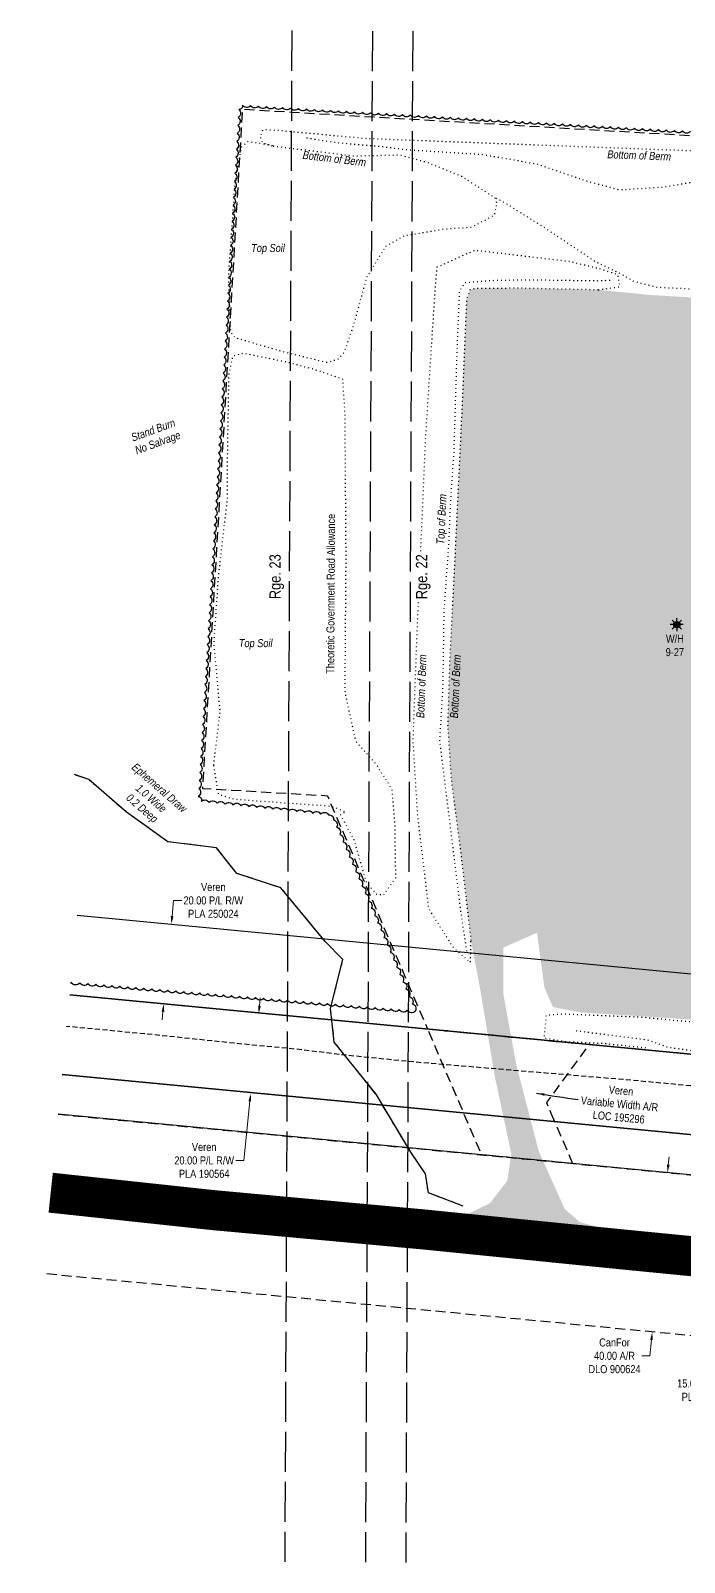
# Model space of a CAD drawing. Extents: x 478322 to 482270, y 6043221 to 6047062.
# Drawn here: x 479950 to 480766, y 6043255 to 6045168 of the extents above; entities that cross this region are included whole.
import ezdxf
from ezdxf.enums import TextEntityAlignment as Align

# ---------------------------------------------------------------- set-up
doc = ezdxf.new("R2010")
doc.units = 0
doc.header["$LTSCALE"] = 5
doc.header["$PDSIZE"] = 0.5
for name, pattern in [('0', [1, 1, 0]), ('foc-ACCESSROAD', [3.75, 2.5, -1.25]), ('foc-TOPO', [1, 0.2, -0.8]), ('foc-TOPO-ephemeral', [6.25, 3.125, -0.625, 0.625, -0.625, 0.625, -0.625]), ('foc-UNSURVEYED', [12.5, 10, -2.5]), ('UG_PIPE', [1.875, 1.25, -0.625])]:
    doc.linetypes.add(name, pattern=pattern)
doc.layers.get('Defpoints').update_dxf_attribs({"color": 9})
for name, color, linetype in [('AS-PIPE-UG', 44, 'UG_PIPE'), ('AS-ROADS', 254, 'Continuous'), ('C-AR', 13, 'foc-ACCESSROAD'), ('C-RW', 13, 'Continuous'), ('C-WS', 13, 'foc-ACCESSROAD'), ('C-WS-S', 8, 'Continuous'), ('D-TXT', 6, 'Continuous'), ('F-AR', 190, 'foc-ACCESSROAD'), ('L-ROAD-T', 7, 'Continuous'), ('L-USEC', 7, 'foc-UNSURVEYED'), ('T-BUSH', 110, '0'), ('T-DRAW', 143, 'foc-TOPO-ephemeral'), ('T-GENERAL', 48, 'foc-TOPO'), ('T-WATER-T', 170, 'Continuous')]:
    doc.layers.add(name, color=color, linetype=linetype)
for name, color, linetype, lineweight in [('C-RW-T', 13, 'Continuous', 9), ('C-WS-T', 13, 'Continuous', 9), ('F-AR-T', 190, 'Continuous', 9), ('T-TEXT', 48, 'Continuous', 18)]:
    doc.layers.add(name, color=color, linetype=linetype, lineweight=lineweight)
doc.styles.add('80CG', font='ARIALN.TTF', dxfattribs={"height": 10})
doc.styles.add('80L', font='ARIALN.TTF', dxfattribs={"height": 10})
doc.styles.add('80LS', font='ARIALNI.TTF', dxfattribs={"height": 10})
doc.styles.add('foc-LtypeFont', font='ARIALN.TTF', dxfattribs={"height": 7.35})
doc.linetypes.add('foc-TOPO-flowdirection-NOLINE', pattern='A,0,[">",foc-LtypeFont,S=0.3,R=0,X=0,Y=-0.945],-20,[">",foc-LtypeFont,S=0.3,R=0,X=0,Y=-0.945],0', length=20)
doc.dimstyles.new('Compass 5 000', dxfattribs={"dimscale": 5, "dimtxt": 9, "dimasz": 2, "dimexe": 0.2, "dimexo": 0.0625, "dimgap": 0.5, "dimtad": 0, "dimtih": 1, "dimtoh": 1, "dimzin": 0, "dimdsep": 46, "dimtxsty": '80CG', "dimcen": 0.1, "dimse1": 1, "dimse2": 1, "dimclrd": 256, "dimclrt": 256, "dimaunit": 1, "dimadec": 4, "dimazin": 0, "dimtfac": 0.06, "dimtofl": 0, "dimtmove": 0, "dimatfit": 1, "dimfxl": 0.2, "dimtolj": 1, "dimtzin": 0, "dimlwd": -1, "dimarcsym": 0})

# ---------------------------------------------------------------- blocks, each defined once
blk = doc.blocks.new('GAS')
h = blk.add_hatch(color=255)
h.dxf.hatch_style = 1
edge = h.paths.add_edge_path()
edge.add_arc((0, 0), 0.9, 0, 360)
for p, q in [((-0.81, 0), (-1.62, 0)), ((-0.57, 0.57), (-1.14, 1.14)), ((0, 0.81), (0, 1.62)), ((0.57, 0.57), (1.14, 1.14)), ((1.62, 0), (0.81, 0)), ((-0.57, -0.57), (-1.14, -1.14)), ((0, -0.81), (0, -1.62)), ((1.14, -1.14), (0.57, -0.57))]:
    blk.add_line(p, q)
blk.add_circle((0, 0), 0.8)
blk = doc.blocks.new('*D399')
at = {"layer": 'C-RW-T', "transparency": 16777216}
for p, q in [((480235.7, 6043949.7), (480236.7, 6043959.7)), ((480223.7, 6043830.4), (480216.2, 6043756.5)), ((480216.2, 6043756.5), (480206.2, 6043756.5))]:
    blk.add_line(p, q, dxfattribs=at)
for points in [[(480234, 6043949.9), (480237.4, 6043949.5), (480234.7, 6043939.8)], [(480222, 6043830.5), (480225.3, 6043830.2), (480224.7, 6043840.3)]]:
    blk.add_solid(points, dxfattribs=at)
at = {"layer": 'Defpoints', "color": 0, "transparency": 16777216}
for p in [(480016.4, 6043961.8), (480234.7, 6043939.8), (480006.3, 6043862.3)]:
    blk.add_point(p, dxfattribs=at)
at = {"layer": 'C-RW-T', "transparency": 16777216, "insert": (480166.7, 6043756.5), "char_height": 10, "attachment_point": 5, "style": '80CG'}
blk.add_mtext('\\A1;Veren\\P20.00 P/L R/W\\PPLA 190564', dxfattribs=at)
blk = doc.blocks.new('*D400')
at = {"layer": 'Defpoints', "color": 0, "linetype": 'Continuous', "transparency": 16777216}
for p in [(480704.3, 6043745.2), (480685.3, 6043546.2), (480725.7, 6043542.3)]:
    blk.add_point(p, dxfattribs=at)
at = {"layer": 'F-AR-T', "transparency": 16777216}
for p, q in [((480745.7, 6043751.3), (480746.7, 6043761.2)), ((480724.8, 6043532.4), (480722.8, 6043512.5)), ((480722.8, 6043512.5), (480712.8, 6043512.5))]:
    blk.add_line(p, q, dxfattribs=at)
at = {"layer": 'F-AR-T', "linetype": 'Continuous', "transparency": 16777216}
for points in [[(480744.1, 6043751.4), (480747.4, 6043751.1), (480744.8, 6043741.3)], [(480723.1, 6043532.5), (480726.4, 6043532.2), (480725.7, 6043542.3)]]:
    blk.add_solid(points, dxfattribs=at)
at = {"layer": 'F-AR-T', "linetype": 'Continuous', "transparency": 16777216, "insert": (480678.6, 6043512.5), "char_height": 10, "attachment_point": 5, "style": '80CG'}
blk.add_mtext('\\A1;CanFor\\P40.00 A/R\\PDLO 900624', dxfattribs=at)
blk = doc.blocks.new('*D429')
at = {"layer": 'C-RW-T', "transparency": 16777216}
for p, q in [((480126.7, 6044061.6), (480128.6, 6044081.2)), ((480128.6, 6044081.2), (480138.6, 6044081.2)), ((480115.3, 6043942.2), (480114.3, 6043932.3))]:
    blk.add_line(p, q, dxfattribs=at)
for points in [[(480125, 6044061.8), (480128.4, 6044061.5), (480125.7, 6044051.7)], [(480113.6, 6043942.4), (480116.9, 6043942.1), (480116.2, 6043952.2)]]:
    blk.add_solid(points, dxfattribs=at)
at = {"layer": 'Defpoints', "color": 0, "transparency": 16777216}
for p in [(480125.7, 6044051.7), (480126.2, 6044051.6), (480116.7, 6043952.1)]:
    blk.add_point(p, dxfattribs=at)
at = {"layer": 'C-RW-T', "transparency": 16777216, "insert": (480178.1, 6044081.2), "char_height": 10, "attachment_point": 5, "style": '80CG'}
blk.add_mtext('\\A1;Veren\\P20.00 P/L R/W\\PPLA 250024', dxfattribs=at)
blk = doc.blocks.new('*D433')
at = {"layer": 'C-RW-T', "transparency": 16777216}
for p, q in [((480843.1, 6043477.4), (480833.1, 6043477.9)), ((480937.8, 6043472.6), (480947.7, 6043472.1))]:
    blk.add_line(p, q, dxfattribs=at)
for points in [[(480843.2, 6043479.1), (480843, 6043475.8), (480853.1, 6043476.9)], [(480937.8, 6043474.3), (480937.7, 6043471), (480927.8, 6043473.2)]]:
    blk.add_solid(points, dxfattribs=at)
at = {"layer": 'Defpoints', "color": 0, "transparency": 16777216}
for p in [(480853.1, 6043476.9), (480853.3, 6043480.4), (480927.9, 6043476.6)]:
    blk.add_point(p, dxfattribs=at)
at = {"layer": 'C-RW-T', "transparency": 16777216, "insert": (480794, 6043477.9), "char_height": 10, "attachment_point": 5, "style": '80CG'}
blk.add_mtext('\\A1;Veren\\P15.00 P/L R/W\\PPLA 240983', dxfattribs=at)

msp = doc.modelspace()

# ---------------------------------------------------------------- hatches: boundary and pattern name
at = {"layer": 'AS-ROADS'}
h = msp.add_hatch(color=256, dxfattribs=at)
h.dxf.hatch_style = 1
h.paths.add_polyline_path([(481292.201, 6044267.646), (481288.196, 6044249.086), (481276.421, 6044240.826), (481244.276, 6044231.346), (481130.411, 6044215.371), (480989.696, 6044196.596), (480982.131, 6044194.116), (480978.246, 6044187.726), (480960.476, 6043998.491), (480949.716, 6043959.921), (480925.706, 6043937.451), (480864.056, 6043931.211), (480801.491, 6043930.681), (480716.166, 6043936.306), (480637.036, 6043941.311), (480601.796, 6043948.091), (480591.236, 6043972.291), (480581.837, 6044040.853), (480539.736, 6044022.246), (480539.711, 6043965.451), (480556.191, 6043875.231), (480584.291, 6043767.656), (480616.306, 6043696.201), (480635.256, 6043679.471), (480662.316, 6043672.246), (480690.961, 6043666.866), (480470.941, 6043686.051), (480491.681, 6043687.816), (480523.251, 6043703.161), (480544.791, 6043731.016), (480549.886, 6043764.571), (480529.146, 6043862.151), (480511.356, 6043968.486), (480499.446, 6044031.366), (480486.586, 6044142.076), (480474.776, 6044232.896), (480470.416, 6044300.731), (480472.906, 6044380.156), (480479.691, 6044514.611), (480488.256, 6044695.956), (480494.116, 6044833.076), (480498.816, 6044844.371), (480507.031, 6044845.451), (480562.661, 6044845.801), (480658.386, 6044843.796), (480723.641, 6044837.371), (480836.741, 6044830.701), (480958.506, 6044824.596), (481083.956, 6044818.316), (481222.916, 6044813.086), (481296.491, 6044810.641), (481311.556, 6044806.151), (481316.301, 6044793.221), (481315.926, 6044738.861), (481309.366, 6044624.091), (481301.621, 6044469.026), (481293.746, 6044280.061)])

# ---------------------------------------------------------------- linework, layer by layer
at = {"layer": 'AS-PIPE-UG', "flags": 128}
msp.add_lwpolyline([(481062.436, 6043998.622), (481062.431, 6043996.622), (481057.406, 6043929.292), (481057.971, 6043876.967), (481055.446, 6043843.802), (481042.071, 6043833.857), (481015.311, 6043833.372), (480953.561, 6043837.507), (480925.106, 6043839.307), (480880.441, 6043841.107), (480816.686, 6043845.657), (480732.996, 6043853.497), (480690.781, 6043857.382), (480434.506, 6043878.862), (480345.646, 6043887.677), (480281.971, 6043895.412), (480215.396, 6043901.692), (480104.261, 6043913.402), (479995.098, 6043923.92)], dxfattribs=at)
at = {"layer": 'AS-ROADS', "const_width": 49.974, "flags": 128}
msp.add_lwpolyline([(481913.542, 6043563.17), (481876.941, 6043564.907), (481840.261, 6043566.712), (481803.966, 6043568.557), (481768.336, 6043570.447), (481733.501, 6043572.697), (481698.981, 6043575.087), (481664.781, 6043577.387), (481631.001, 6043579.482), (481597.576, 6043581.412), (481564.451, 6043583.162), (481531.651, 6043584.862), (481499.191, 6043586.517), (481467.151, 6043588.222), (481436.474, 6043583.905), (481411.631, 6043585.532), (481188.896, 6043601.887), (480941.886, 6043620.552), (480688.276, 6043645.437), (480439.041, 6043670.482), (480178.476, 6043694.447), (479975.196, 6043716.285)], dxfattribs=at)
at = {"layer": 'C-AR', "flags": 128}
msp.add_lwpolyline([(480599.311, 6043815.739), (480626.323, 6043752.677), (480512.847, 6043763.554), (480485.605, 6043827.135), (480445.521, 6043920.616), (480646.944, 6043901.309), (480593.708, 6043828.77), (480599.311, 6043815.739)], close=True, dxfattribs=at)
at = {"layer": 'C-RW'}
for points in [[(479989.348, 6043863.935), (480938.1, 6043772.996), (481029.165, 6043764.267), (481529.479, 6044171.271), (481576.784, 6044113.121), (481082.119, 6043710.713), (480933.332, 6043723.25), (479984.58, 6043814.19)], [(479998.885, 6043963.427), (480947.636, 6043872.487), (481047.271, 6043862.937), (481043.022, 6043762.939), (480938.1, 6043772.996), (479989.348, 6043863.935)]]:
    msp.add_lwpolyline(points, dxfattribs=at)
at = {"layer": 'C-RW', "flags": 128}
msp.add_lwpolyline([(480008.421, 6044062.918), (480952.607, 6043972.417), (480947.72, 6043872.48), (479998.885, 6043963.427)], dxfattribs=at)
at = {"layer": 'C-WS', "flags": 128}
msp.add_lwpolyline([(481723.857, 6044329.585), (481685.575, 6043680.756), (481040.897, 6043712.94), (481047.271, 6043862.937), (480445.52, 6043920.616), (480421.316, 6043977.079), (480320.778, 6044211.609), (480271.604, 6044214.495), (480164.927, 6044220.762), (480214.771, 6045069.408), (480275.5, 6045065.84), (480426.259, 6045056.987), (481437.821, 6044997.572), (481399.713, 6044348.768), (481723.857, 6044329.585)], close=True, dxfattribs=at)
at = {"layer": 'F-AR', "flags": 128}
for points in [[(479984.58, 6043814.19), (480933.332, 6043723.25), (481044.801, 6043712.566), (481685.575, 6043680.756), (481919.687, 6043666.746)], [(481907.849, 6043467.2), (481679.056, 6043480.875), (481029.788, 6043512.261), (480914.259, 6043524.267), (479965.507, 6043615.207)]]:
    msp.add_lwpolyline(points, dxfattribs=at)
at = {"layer": 'L-USEC'}
for p, q in [((480275.967, 6045167.536), (480267.215, 6043255.26)), ((480376.55, 6045167.076), (480367.798, 6043254.8)), ((480426.865, 6045166.845), (480418.113, 6043254.57))]:
    msp.add_line(p, q, dxfattribs=at)
at = {"layer": 'T-BUSH', "linetype": 'Continuous', "flags": 128}
msp.add_lwpolyline([(480773.311, 6045041.608, -0.52056705), (480763.333, 6045042.194, -0.52056705), (480753.356, 6045042.78, -0.52056705), (480743.378, 6045043.366, -0.52056705), (480733.4, 6045043.952, -0.52056705), (480723.423, 6045044.538, -0.52056705), (480713.445, 6045045.124, -0.52056705), (480703.468, 6045045.71, -0.52056705), (480693.49, 6045046.296, -0.52056705), (480683.513, 6045046.883, -0.52056705), (480673.535, 6045047.469, -0.52056705), (480663.558, 6045048.055, -0.52056705), (480653.58, 6045048.641, -0.52056705), (480643.602, 6045049.227, -0.52056705), (480633.625, 6045049.813, -0.52056705), (480623.647, 6045050.399, -0.52056705), (480613.67, 6045050.985, -0.52056705), (480603.692, 6045051.571, -0.52056705), (480593.715, 6045052.157, -0.52056705), (480583.737, 6045052.743, -0.52056705), (480573.76, 6045053.329, -0.52056705), (480563.782, 6045053.915, -0.52056705), (480553.804, 6045054.501, -0.52056705), (480543.827, 6045055.087, -0.52056705), (480533.849, 6045055.673, -0.52056705), (480523.872, 6045056.259, -0.52056705), (480513.894, 6045056.845, -0.52056705), (480503.917, 6045057.431, -0.52056705), (480493.939, 6045058.017, -0.52056705), (480483.962, 6045058.603, -0.52056705), (480473.984, 6045059.189, -0.52056705), (480464.007, 6045059.775, -0.52056705), (480454.029, 6045060.361, -0.52056705), (480444.051, 6045060.947, -0.52056705), (480434.074, 6045061.533, -0.52056705), (480424.096, 6045062.119, -0.52056705), (480414.119, 6045062.705, -0.52056705), (480404.141, 6045063.291, -0.52056705), (480394.164, 6045063.877, -0.52056705), (480384.186, 6045064.464, -0.52056705), (480374.209, 6045065.05, -0.52056705), (480364.231, 6045065.636, -0.52056705), (480354.253, 6045066.222, -0.52056705), (480344.276, 6045066.808, -0.52056705), (480334.298, 6045067.394, -0.52056705), (480324.321, 6045067.98, -0.52056705), (480314.343, 6045068.566, -0.52056705), (480304.366, 6045069.152, -0.52056705), (480294.388, 6045069.738, -0.52056705), (480284.411, 6045070.324, -0.52056705), (480274.433, 6045070.91, -0.52056705), (480264.455, 6045071.496, -0.52056705), (480254.478, 6045072.082, -0.52056705), (480244.5, 6045072.668, -0.52056705), (480234.523, 6045073.254, -0.52056705), (480224.545, 6045073.84, -0.52056705), (480214.568, 6045074.426, -0.52056705), (480209.753, 6045069.205, -0.52056705), (480209.167, 6045059.228, -0.52056705), (480208.581, 6045049.25, -0.52056705), (480207.995, 6045039.272, -0.52056705), (480207.409, 6045029.295, -0.52056705), (480206.823, 6045019.317, -0.52056705), (480206.237, 6045009.34, -0.52056705), (480205.651, 6044999.362, -0.52056705), (480205.065, 6044989.385, -0.52056705), (480204.479, 6044979.407, -0.52056705), (480203.893, 6044969.43, -0.52056705), (480203.307, 6044959.452, -0.52056705), (480202.721, 6044949.474, -0.52056705), (480202.135, 6044939.497, -0.52056705), (480201.549, 6044929.519, -0.52056705), (480200.963, 6044919.542, -0.52056705), (480200.377, 6044909.564, -0.52056705), (480199.791, 6044899.587, -0.52056705), (480199.205, 6044889.609, -0.52056705), (480198.619, 6044879.632, -0.52056705), (480198.033, 6044869.654, -0.52056705), (480197.447, 6044859.677, -0.52056705), (480196.861, 6044849.699, -0.52056705), (480196.275, 6044839.721, -0.52056705), (480195.689, 6044829.744, -0.52056705), (480195.103, 6044819.766, -0.52056705), (480194.517, 6044809.789, -0.52056705), (480193.931, 6044799.811, -0.52056705), (480193.345, 6044789.834, -0.52056705), (480192.759, 6044779.856, -0.52056705), (480192.173, 6044769.879, -0.52056705), (480191.587, 6044759.901, -0.52056705), (480191.001, 6044749.923, -0.52056705), (480190.415, 6044739.946, -0.52056705), (480189.829, 6044729.968, -0.52056705), (480189.243, 6044719.991, -0.52056705), (480188.657, 6044710.013, -0.52056705), (480188.071, 6044700.036, -0.52056705), (480187.484, 6044690.058, -0.52056705), (480186.898, 6044680.081, -0.52056705), (480186.312, 6044670.103, -0.52056705), (480185.726, 6044660.125, -0.52056705), (480185.14, 6044650.148, -0.52056705), (480184.554, 6044640.17, -0.52056705), (480183.968, 6044630.193, -0.52056705), (480183.382, 6044620.215, -0.52056705), (480182.796, 6044610.238, -0.52056705), (480182.21, 6044600.26, -0.52056705), (480181.624, 6044590.283, -0.52056705), (480181.038, 6044580.305, -0.52056705), (480180.452, 6044570.327, -0.52056705), (480179.866, 6044560.35, -0.52056705), (480179.28, 6044550.372, -0.52056705), (480178.694, 6044540.395, -0.52056705), (480178.108, 6044530.417, -0.52056705), (480177.522, 6044520.44, -0.52056705), (480176.936, 6044510.462, -0.52056705), (480176.35, 6044500.485, -0.52056705), (480175.764, 6044490.507, -0.52056705), (480175.178, 6044480.529, -0.52056705), (480174.592, 6044470.552, -0.52056705), (480174.006, 6044460.574, -0.52056705), (480173.42, 6044450.597, -0.52056705), (480172.834, 6044440.619, -0.52056705), (480172.248, 6044430.642, -0.52056705), (480171.662, 6044420.664, -0.52056705), (480171.076, 6044410.687, -0.52056705), (480170.49, 6044400.709, -0.52056705), (480169.904, 6044390.731, -0.52056705), (480169.318, 6044380.754, -0.52056705), (480168.732, 6044370.776, -0.52056705), (480168.146, 6044360.799, -0.52056705), (480167.56, 6044350.821, -0.52056705), (480166.974, 6044340.844, -0.52056705), (480166.388, 6044330.866, -0.52056705), (480165.802, 6044320.889, -0.52056705), (480165.216, 6044310.911, -0.52056705), (480164.63, 6044300.934, -0.52056705), (480164.044, 6044290.956, -0.52056705), (480163.458, 6044280.978, -0.52056705), (480162.872, 6044271.001, -0.52056705), (480162.286, 6044261.023, -0.52056705), (480161.7, 6044251.046, -0.52056705), (480161.114, 6044241.068, -0.52056705), (480160.528, 6044231.091, -0.52056705), (480159.942, 6044221.113, -0.52056705), (480159.356, 6044211.136, -0.52056705), (480162.847, 6044204.623, -0.52056705), (480172.789, 6044203.592, -0.52056705), (480182.73, 6044202.56, -0.52056705), (480192.671, 6044201.529, -0.52056705), (480202.613, 6044200.498, -0.52056705), (480212.554, 6044199.467, -0.52056705), (480222.496, 6044198.436, -0.52056705), (480232.437, 6044197.405, -0.52056705), (480242.378, 6044196.374, -0.52056705), (480252.32, 6044195.342, -0.52056705), (480262.261, 6044194.311, -0.52056705), (480272.203, 6044193.28, -0.52056705), (480282.144, 6044192.249, -0.52056705), (480292.086, 6044191.218, -0.52056705), (480302.027, 6044190.187, -0.52056705), (480311.968, 6044189.156, -0.52056705), (480321.91, 6044188.124, -0.52056705), (480327.986, 6044181.844, -0.52056705), (480331.92, 6044172.656, -0.52056705), (480335.855, 6044163.469, -0.52056705), (480339.789, 6044154.281, -0.52056705), (480343.724, 6044145.093, -0.52056705), (480347.658, 6044135.906, -0.52056705), (480351.593, 6044126.718, -0.52056705), (480355.528, 6044117.53, -0.52056705), (480359.462, 6044108.342, -0.52056705), (480363.397, 6044099.155, -0.52056705), (480367.331, 6044089.967, -0.52056705), (480371.266, 6044080.779, -0.52056705), (480375.201, 6044071.592, -0.52056705), (480379.135, 6044062.404, -0.52056705), (480383.07, 6044053.216, -0.52056705), (480387.004, 6044044.029, -0.52056705), (480390.939, 6044034.841, -0.52056705), (480394.873, 6044025.653, -0.52056705), (480398.808, 6044016.465, -0.52056705), (480402.743, 6044007.278, -0.52056705), (480406.677, 6043998.09, -0.52056705), (480410.612, 6043988.902, -0.52056705), (480414.546, 6043979.715, -0.52056705), (480418.481, 6043970.527, -0.52056705), (480422.416, 6043961.339, -0.52056705), (480426.35, 6043952.151, -0.52056705), (480429.997, 6043943.171, -0.52056705), (480420.037, 6043944.004, -0.52056705), (480410.077, 6043944.838, -0.52056705), (480400.117, 6043945.671, -0.52056705), (480390.157, 6043946.504, -0.52056705), (480380.197, 6043947.337, -0.52056705), (480370.237, 6043948.171, -0.52056705), (480360.277, 6043949.004, -0.52056705), (480350.317, 6043949.837, -0.52056705), (480340.357, 6043950.671, -0.52056705), (480330.397, 6043951.504, -0.52056705), (480320.438, 6043952.337, -0.52056705), (480310.478, 6043953.17, -0.52056705), (480300.518, 6043954.004, -0.52056705), (480290.558, 6043954.837, -0.52056705), (480280.598, 6043955.67, -0.52056705), (480270.638, 6043956.503, -0.52056705), (480260.678, 6043957.337, -0.52056705), (480250.718, 6043958.17, -0.52056705), (480240.758, 6043959.003, -0.52056705), (480230.798, 6043959.836, -0.52056705), (480220.838, 6043960.67, -0.52056705), (480210.878, 6043961.503, -0.52056705), (480200.918, 6043962.336, -0.52056705), (480190.958, 6043963.17, -0.52056705), (480180.998, 6043964.003, -0.52056705), (480171.038, 6043964.836, -0.52056705), (480161.078, 6043965.669, -0.52056705), (480151.118, 6043966.503, -0.52056705), (480141.158, 6043967.336, -0.52056705), (480131.198, 6043968.169, -0.52056705), (480121.238, 6043969.002, -0.52056705), (480111.279, 6043969.836, -0.52056705), (480101.319, 6043970.669, -0.52056705), (480091.359, 6043971.502, -0.52056705), (480081.399, 6043972.335, -0.52056705), (480071.439, 6043973.169, -0.52056705), (480061.479, 6043974.002, -0.52056705), (480051.519, 6043974.835, -0.52056705), (480041.559, 6043975.668, -0.52056705), (480031.599, 6043976.502, -0.52056705), (480021.639, 6043977.335, -0.52056705), (480011.679, 6043978.168, -0.52056705), (480000.352, 6043979.116, -0.52056705)], format="xyb", dxfattribs=at)
at = {"layer": 'T-DRAW', "linetype": 'foc-TOPO-flowdirection-NOLINE', "flags": 128}
msp.add_lwpolyline([(480489.616, 6043699.437), (480446.436, 6043716.182), (480442.716, 6043740.002), (480424.396, 6043766.727), (480381.066, 6043839.137), (480328.991, 6043904.137), (480324.426, 6043946.132), (480339.651, 6044007.372), (480317.626, 6044030.167), (480262.341, 6044097.067), (480207.406, 6044114.912), (480182.071, 6044147.012), (480121.351, 6044154.597), (480069.766, 6044191.377), (480022.951, 6044232.077), (480004.705, 6044238.52)], dxfattribs=at)
at = {"layer": 'T-DRAW', "flags": 128}
msp.add_lwpolyline([(480489.616, 6043699.437), (480446.436, 6043716.182), (480442.716, 6043740.002), (480424.396, 6043766.727), (480381.066, 6043839.137), (480328.991, 6043904.137), (480324.426, 6043946.132), (480339.651, 6044007.372), (480317.626, 6044030.167), (480262.341, 6044097.067), (480207.406, 6044114.912), (480182.071, 6044147.012), (480121.351, 6044154.597), (480069.766, 6044191.377), (480022.951, 6044232.077), (480004.705, 6044238.52)], dxfattribs=at)
at = {"layer": 'T-GENERAL', "flags": 128}
for points in [[(480252.701, 6045023.507), (480240.101, 6045026.692), (480236.766, 6045035.142), (480240.176, 6045044.207), (480258.896, 6045043.157), (480366.451, 6045033.117), (480466.206, 6045029.282), (480570.966, 6045025.312), (480800.406, 6045016.737), (480921.921, 6045008.352), (481105.201, 6045000.652), (481317.106, 6044990.092), (481391.451, 6044985.117), (481403.301, 6044979.147), (481413.891, 6044962.712), (481413.246, 6044902.252), (481414.031, 6044766.562), (481400.411, 6044532.802), (481395.576, 6044459.572), (481394.991, 6044342.472)], [(481372.676, 6044355.077), (481368.536, 6044448.482), (481373.506, 6044554.837), (481393.051, 6044756.157), (481394.846, 6044796.462), (481397.771, 6044909.357), (481384.311, 6044950.612), (481366.796, 6044968.967), (481318.046, 6044975.152), (481100.436, 6044986.667), (480942.146, 6044992.207), (480838.806, 6044988.212), (480738.186, 6044971.777), (480685.521, 6044968.337), (480643.956, 6044979.332), (480582.386, 6045000.622), (480513.171, 6045012.687), (480420.151, 6045018.437), (480390.681, 6045022.147), (480331.821, 6045027.482), (480293.671, 6045033.367)], [(480717.821, 6043896.902), (480665.051, 6043902.327), (480617.876, 6043904.612), (480591.156, 6043909.062), (480593.661, 6043938.132), (480616.051, 6043939.627), (480713.276, 6043935.632), (480770.486, 6043930.117), (480844.981, 6043928.502), (480930.306, 6043936.442), (480951.606, 6043958.772), (480962.986, 6044000.172), (480975.711, 6044138.962), (480980.371, 6044188.067), (480986.401, 6044195.327), (481041.056, 6044202.542), (481184.726, 6044220.767), (481286.041, 6044238.442), (481294.276, 6044261.987), (481298.106, 6044351.317), (481303.296, 6044477.387), (481309.566, 6044559.842), (481317.851, 6044603.822), (481325.606, 6044803.942), (481309.676, 6044822.812), (481287.691, 6044823.927), (481066.691, 6044830.437), (480731.191, 6044846.782), (480701.861, 6044854.642), (480689.046, 6044862.357), (480653.411, 6044879.762), (480589.756, 6044922.362), (480543.131, 6044951.607), (480529.041, 6044959.132)], [(480658.406, 6044843.812), (480664.701, 6044844.672), (480685.556, 6044847.912), (480682.946, 6044862.397), (480661.416, 6044869.587), (480623.976, 6044878.902), (480504.231, 6044893.047), (480457.006, 6044872.042), (480454.451, 6044842.067), (480442.851, 6044663.147), (480431.681, 6044407.482), (480426.966, 6044280.477), (480432.631, 6044188.277), (480446.591, 6044070.862), (480477.216, 6044022.852), (480498.751, 6044003.762), (480499.301, 6044018.162), (480499.466, 6044031.382)], [(480494.486, 6044017.762), (480487.761, 6044061.682), (480474.676, 6044167.607), (480460.716, 6044280.812), (480464.741, 6044348.657), (480466.096, 6044442.487), (480471.876, 6044524.077), (480474.591, 6044584.127), (480478.476, 6044641.147), (480481.901, 6044755.092), (480485.346, 6044842.507), (480492.601, 6044853.042), (480524.581, 6044855.622), (480568.646, 6044856.527), (480656.786, 6044855.247), (480674.826, 6044855.972)], [(480658.386, 6044843.796), (480562.661, 6044845.801), (480507.031, 6044845.451), (480498.816, 6044844.371), (480494.116, 6044833.076), (480488.256, 6044695.956), (480479.691, 6044514.611), (480472.906, 6044380.156), (480470.416, 6044300.731), (480474.776, 6044232.896), (480486.586, 6044142.076), (480499.446, 6044031.366)], [(480630.651, 6043918.622), (480719.696, 6043907.277), (480744.461, 6043898.197), (480828.336, 6043886.187), (480880.416, 6043880.722), (480937.531, 6043873.917), (480986.746, 6043875.962), (481003.031, 6043882.252), (481023.136, 6043912.587), (481034.521, 6043988.722), (481045.206, 6044076.622), (481049.131, 6044110.577), (481080.436, 6044115.982), (481094.376, 6044120.742), (481183.851, 6044127.432), (481296.651, 6044146.562), (481333.086, 6044155.902), (481353.521, 6044167.402), (481378.151, 6044223.927), (481381.961, 6044264.437), (481380.826, 6044320.427)]]:
    msp.add_lwpolyline(points, dxfattribs=at)
for points in [[(480252.701, 6045023.507), (480307.021, 6045016.797), (480353.976, 6045011.112), (480411.041, 6045012.327), (480444.956, 6045003.097), (480487.951, 6044985.727), (480518.056, 6044966.037), (480529.041, 6044959.132), (480531.626, 6044951.852), (480528.311, 6044936.662), (480499.581, 6044921.722), (480465.736, 6044919.337), (480416.086, 6044911.042), (480392.731, 6044897.847), (480368.961, 6044858.302), (480352.336, 6044797.402), (480340.836, 6044765.067), (480333.826, 6044757.227), (480320.646, 6044752.762), (480266.796, 6044765.897), (480205.786, 6044783.647), (480199.851, 6044790.802), (480197.271, 6044863.797), (480201.776, 6044926.112), (480205.341, 6044980.077), (480213.421, 6045022.417), (480221.151, 6045028.902), (480232.941, 6045027.632), (480246.591, 6045024.952)], [(480178.146, 6044249.847), (480184.276, 6044213.957), (480204.096, 6044207.732), (480268.801, 6044203.077), (480319.516, 6044199.607), (480330.506, 6044197.452), (480343.181, 6044191.532), (480336.691, 6044188.002), (480353.211, 6044157.627), (480368.971, 6044103.667), (480381.491, 6044088.982), (480390.406, 6044088.147), (480405.746, 6044109.637), (480404.686, 6044179.822), (480400.986, 6044220.317), (480380.586, 6044252.367), (480356.046, 6044279.762), (480342.486, 6044341.352), (480343.741, 6044509.982), (480342.471, 6044689.192), (480339.616, 6044732.347), (480301.681, 6044745.062), (480270.156, 6044753.392), (480215.446, 6044764.492), (480202.191, 6044760.807), (480197.176, 6044737.592), (480195.651, 6044649.372), (480195.151, 6044580.832), (480184.181, 6044485.927), (480178.571, 6044402.477), (480186.256, 6044317.102)]]:
    msp.add_lwpolyline(points, close=True, dxfattribs=at)

# ---------------------------------------------------------------- block references
at = {"layer": 'C-WS-S', "xscale": 4.997373850000034, "yscale": 4.997373850000034, "zscale": 4.997373850000034}
msp.add_blockref('GAS', (480756.313, 6044425.706), dxfattribs=at)

# ---------------------------------------------------------------- texts
at = {"layer": 'C-WS-T', "insert": (480742.186, 6044413.052), "char_height": 9.99475, "attachment_point": 1, "style": '80L'}
msp.add_mtext_dynamic_manual_height_columns('\\pi0.66357;W/H \\P\\pi0.27837;9-27', width=22.46882, gutter_width=49.974, heights=[0], dxfattribs=at)
at = {"layer": 'D-TXT', "color": 3, "insert": (480248.135, 6044457.458), "char_height": 14, "attachment_point": 1, "rotation": 90, "style": '80L'}
msp.add_mtext_dynamic_manual_height_columns('Rge. 23', width=55.54791, gutter_width=47.5, heights=[0], dxfattribs=at)
at = {"layer": 'L-ROAD-T', "style": '80L'}
msp.add_text('Theoretic Government Road Allowance', height=9.99475, rotation=89.697783, dxfattribs=at).set_placement((480324.449, 6044464.231), align=Align.MIDDLE_CENTER)
at = {"layer": 'T-TEXT', "char_height": 9.99475, "attachment_point": 1, "style": '80LS'}
for s, insert, rotation in [('Bottom of Berm', (480290.314, 6045017.401), 353.096608), ('Bottom of Berm', (480669.855, 6045018.216), 357.859646), ('Top of Berm', (480456.187, 6044526.162), 87.411288), ('Bottom of Berm', (480431.188, 6044309.215), 87.873898), ('Bottom of Berm', (480473.278, 6044308.987), 87.295906)]:
    msp.add_mtext_dynamic_manual_height_columns(s, width=90.69974, gutter_width=49.974, heights=[0], dxfattribs=dict(at, insert=insert, rotation=rotation))
for insert in [(480200.489, 6044901.041), (480185.13, 6044407.589)]:
    msp.add_mtext_dynamic_manual_height_columns('\\pi24.81837;Top Soil', width=90.69974, gutter_width=49.974, heights=[0], dxfattribs=dict(at, insert=insert))
at = {"layer": 'T-TEXT', "insert": (480101.291, 6044673.428), "char_height": 9.9947, "width": 59.00487, "attachment_point": 2, "rotation": 20, "style": '80LS'}
msp.add_mtext('Stand Burn\\PNo Salvage', dxfattribs=at)
at = {"layer": 'T-WATER-T', "insert": (480081.678, 6044253.953), "char_height": 9.99475, "attachment_point": 1, "rotation": 318.996974, "style": '80L'}
msp.add_mtext_dynamic_manual_height_columns('\\pi0.32609;{\\fArial Narrow|b0|i1|c0|p34;Ephemeral Draw\\P\\pi21.38937;1.0 Wide\\P\\pi20.28491;0.2 Deep}', width=85.98251, gutter_width=250, heights=[0], dxfattribs=at)

# ---------------------------------------------------------------- dimensions: what is measured, and where the dimension line sits
at = {"layer": 'C-RW-T'}
for base, p1, p2, angle, text, picture, middle in [((480125.749, 6044051.672), (480116.677, 6043952.136), (480126.214, 6044051.628), 84.524835, 'Veren\\P20.00 P/L R/W\\PPLA 250024', '*D429', (480178.12, 6044081.211)), ((480234.7, 6043939.758), (480006.339, 6043862.307), (480016.357, 6043961.752), 84.247943, 'Veren\\P20.00 P/L R/W\\PPLA 190564', '*D399', (480166.7, 6043756.495)), ((480853.096, 6043476.922), (480927.943, 6043476.609), (480853.271, 6043480.377), 177.111011, 'Veren\\P15.00 P/L R/W\\PPLA 240983', '*D433', (480794.036, 6043477.93))]:
    dim = msp.add_linear_dim(base=base, p1=p1, p2=p2, angle=angle, text=text, dimstyle='Compass 5 000', dxfattribs=at)
    dim.commit()
    dim.dimension.update_dxf_attribs({"geometry": picture, "text_midpoint": middle, "dimtype": 161})
at = {"layer": 'F-AR-T', "color": 3, "linetype": 'Continuous'}
dim = msp.add_linear_dim(base=(480725.707, 6043542.34), p1=(480704.327, 6043745.201), p2=(480685.254, 6043546.218), angle=264.52483, text='CanFor\\P40.00 A/R\\PDLO 900624', dimstyle='Compass 5 000', dxfattribs=at)
dim.commit()
dim.dimension.update_dxf_attribs({"geometry": '*D400', "text_midpoint": (480678.572, 6043512.458), "dimtype": 161})

# ---------------------------------------------------------------- next in the draw order: texts
at = {"layer": 'C-RW-T', "insert": (480638.76, 6043853.338), "char_height": 9.99475, "attachment_point": 1, "rotation": 354.52483, "style": '80L', "bg_fill": 3, "box_fill_scale": 1, "bg_fill_color": 256, "bg_fill_transparency": 0}
msp.add_mtext_dynamic_manual_height_columns('\\pi33.48738;Veren\\P\\pi0.07724;Variable Width A/R\\P\\pi16.54881;LOC 195296', width=96.66585, gutter_width=250, heights=[0], dxfattribs=at)
at = {"layer": 'D-TXT', "color": 3, "insert": (480430.895, 6044457.43), "char_height": 14, "attachment_point": 1, "rotation": 90, "style": '80L', "bg_fill": 3, "box_fill_scale": 1.1, "bg_fill_color": 256, "bg_fill_transparency": 0}
msp.add_mtext_dynamic_manual_height_columns('Rge. 22', width=55.46196, gutter_width=47.5, heights=[0], dxfattribs=at)

# ---------------------------------------------------------------- next in the draw order: leaders
at = {"layer": 'C-RW-T', "path_type": 1}
msp.add_leader([(480581.302, 6043840.405), (480633.236, 6043832.454)], dimstyle='Compass 5 000', override={"dimgap": 0.5, "dimtad": 0}, dxfattribs=at)

doc.saveas('drawing.dxf')
